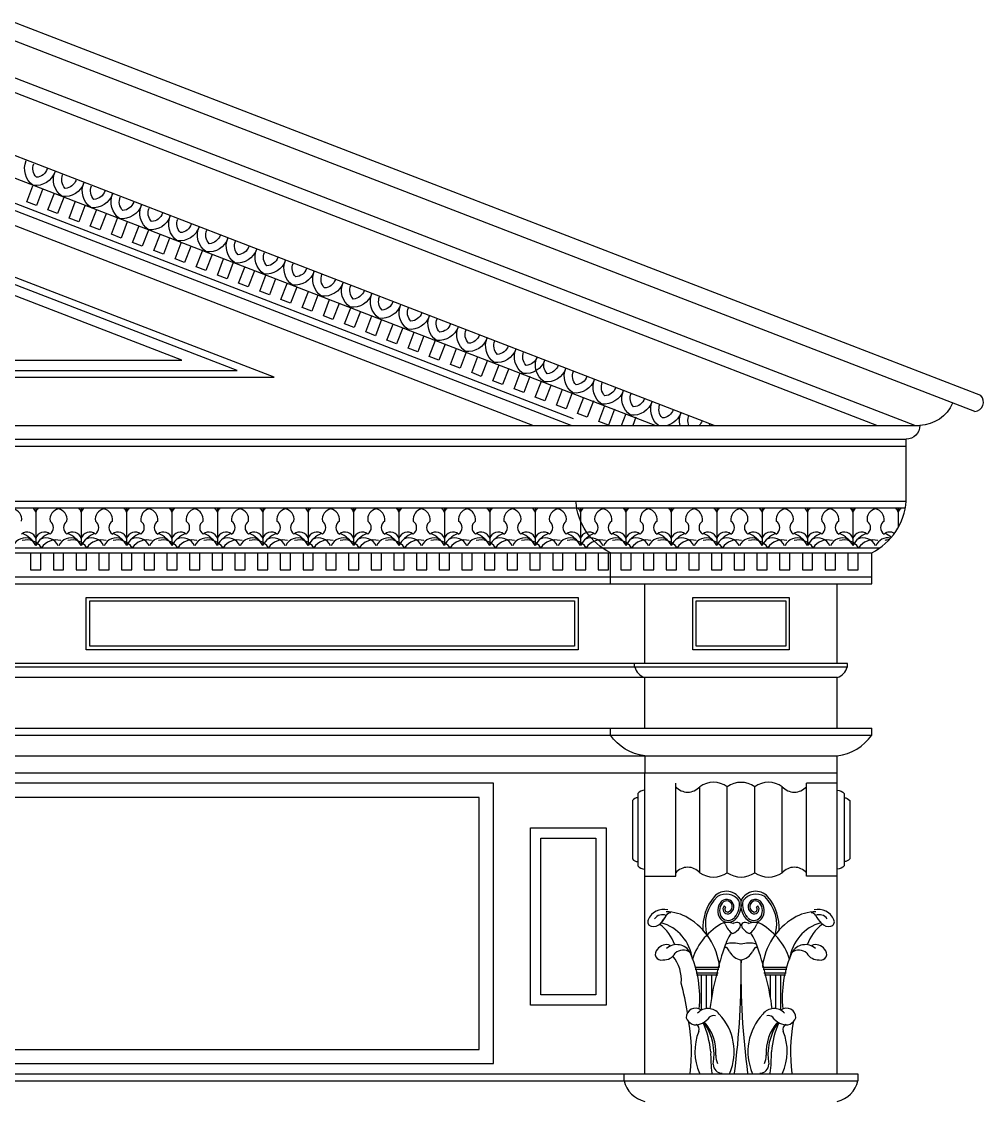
# Model space of a CAD drawing. Header units: metres. Extents: x 43070 to 45901, y 14841 to 19375.
# Drawn here: x 44500 to 45900, y 17803 to 19375 of the extents above; entities that cross this region are included whole.
import ezdxf

# ---------------------------------------------------------------- set-up
doc = ezdxf.new("R2010")
doc.units = ezdxf.units.M
for name, color, linetype in [('1', 3, 'Continuous'), ('3', 3, 'Continuous'), ('7', 7, 'Continuous')]:
    doc.layers.add(name, color=color, linetype=linetype)

# ---------------------------------------------------------------- blocks, each defined once
blk = doc.blocks.new('FH01F008')
at = {"layer": '1'}
for p, q in [((-47.25, 3704.4), (2409.75, 3704.4)), ((-46.07, 3609.96), (2408.64, 3609.96)), ((-11.07, 3555), (2373.57, 3555)), ((0, 3548.47), (2362.5, 3548.47)), ((0, 3515.4), (2362.5, 3515.4)), ((2329.43, 3391.52), (33.08, 3391.52)), ((0, 3298.05), (2362.5, 3298.05)), ((47.25, 3269.7), (2315.25, 3269.7)), ((2093.17, 3104.33), (2093.17, 3231.9)), ((2126.25, 3109.05), (2126.25, 3227.18)), ((2164.05, 3109.05), (2164.05, 3227.18)), ((2201.85, 3109.05), (2201.85, 3227.18)), ((2239.65, 3109.05), (2239.65, 3227.18)), ((2272.72, 3104.33), (2272.72, 3231.9)), ((2315.25, 3231.9), (2272.72, 3231.9)), ((2050.65, 3104.33), (2093.17, 3104.33)), ((2315.25, 3104.33), (2272.72, 3104.33)), ((340.2, 2823.33), (2022.3, 2823.33)), ((2022.3, 2823.33), (2343.6, 2823.33))]:
    blk.add_line(p, q, dxfattribs=at)
for points in [[(2512.62, 3764.29), (1181.25, 4277.84), (-150.12, 3764.29)], [(2504.25, 3742.2), (1181.25, 4252.58), (-141.75, 3742.2)], [(2064.77, 3723.3), (1180.35, 4064.49), (295.92, 3723.3)], [(1223.21, 4047.4), (1214.75, 4025.34), (1201.51, 4030.42), (1209.98, 4052.48)], [(1252.33, 4036.22), (1243.86, 4014.16), (1230.63, 4019.24), (1239.09, 4041.3)], [(1952.76, 3732.12), (1181.25, 4029.74), (386.89, 3723.3)], [(1949.36, 3723.3), (1181.25, 4019.62), (413.14, 3723.3)], [(1281.44, 4025.04), (1272.97, 4002.99), (1259.74, 4008.07), (1268.21, 4030.12)], [(1310.55, 4013.87), (1302.09, 3991.81), (1288.85, 3996.89), (1297.32, 4018.95)], [(1339.67, 4002.69), (1331.2, 3980.64), (1317.97, 3985.72), (1326.43, 4007.77)], [(1368.78, 3991.52), (1360.31, 3969.46), (1347.08, 3974.54), (1355.55, 3996.6)], [(1397.89, 3980.34), (1389.43, 3958.29), (1376.19, 3963.37), (1384.66, 3985.42)], [(1427.01, 3969.17), (1418.54, 3947.11), (1405.31, 3952.19), (1413.77, 3974.25)], [(1456.12, 3957.99), (1447.66, 3935.93), (1434.42, 3941.01), (1442.89, 3963.07)], [(1485.24, 3946.81), (1476.77, 3924.76), (1463.54, 3929.84), (1472, 3951.89)], [(1514.35, 3935.64), (1505.88, 3913.58), (1492.65, 3918.66), (1501.12, 3940.72)], [(1543.46, 3924.46), (1535, 3902.41), (1521.76, 3907.49), (1530.23, 3929.54)], [(1572.58, 3913.29), (1564.11, 3891.23), (1550.88, 3896.31), (1559.34, 3918.37)], [(1601.69, 3902.11), (1593.22, 3880.06), (1579.99, 3885.14), (1588.46, 3907.19)], [(1630.8, 3890.94), (1622.34, 3868.88), (1609.1, 3873.96), (1617.57, 3896.02)], [(1659.92, 3879.76), (1651.45, 3857.7), (1638.22, 3862.78), (1646.68, 3884.84)], [(1689.03, 3868.58), (1680.56, 3846.53), (1667.33, 3851.61), (1675.8, 3873.66)], [(1718.14, 3857.41), (1709.68, 3835.35), (1696.44, 3840.43), (1704.91, 3862.49)], [(1747.26, 3846.23), (1738.79, 3824.18), (1725.56, 3829.26), (1734.03, 3851.31)], [(1776.37, 3835.06), (1767.91, 3813), (1754.67, 3818.08), (1763.14, 3840.14)], [(1805.49, 3823.88), (1797.02, 3801.83), (1783.79, 3806.91), (1792.25, 3828.96)], [(1834.6, 3812.71), (1826.13, 3790.65), (1812.9, 3795.73), (1821.37, 3817.79)], [(1863.71, 3801.53), (1855.25, 3779.47), (1842.01, 3784.55), (1850.48, 3806.61)], [(1892.83, 3790.35), (1884.36, 3768.3), (1871.13, 3773.38), (1879.59, 3795.43)], [(1921.94, 3779.18), (1913.47, 3757.12), (1900.24, 3762.2), (1908.71, 3784.26)], [(1951.05, 3768), (1942.59, 3745.95), (1929.35, 3751.03), (1937.82, 3773.08)], [(1980.17, 3756.83), (1971.7, 3734.77), (1958.47, 3739.85), (1966.93, 3761.91)], [(2009.28, 3745.65), (2000.82, 3723.6), (1987.58, 3728.68), (1996.05, 3750.73)], [(2018.92, 3723.3), (2025.16, 3739.56)], [(2038.4, 3734.48), (2034.11, 3723.3)], [(1206.92, 3548.47), (1206.92, 3524.85), (1221.09, 3524.85), (1221.09, 3548.47)], [(1238.1, 3548.47), (1238.1, 3524.85), (1252.28, 3524.85), (1252.28, 3548.47)], [(1269.29, 3548.47), (1269.29, 3524.85), (1283.46, 3524.85), (1283.46, 3548.47)], [(1300.47, 3548.47), (1300.47, 3524.85), (1314.65, 3524.85), (1314.65, 3548.47)], [(1331.66, 3548.47), (1331.66, 3524.85), (1345.83, 3524.85), (1345.83, 3548.47)], [(1362.84, 3548.47), (1362.84, 3524.85), (1377.02, 3524.85), (1377.02, 3548.47)], [(1394.03, 3548.47), (1394.03, 3524.85), (1408.2, 3524.85), (1408.2, 3548.47)], [(1425.21, 3548.47), (1425.21, 3524.85), (1439.39, 3524.85), (1439.39, 3548.47)], [(1456.4, 3548.47), (1456.4, 3524.85), (1470.57, 3524.85), (1470.57, 3548.47)], [(1487.58, 3548.47), (1487.58, 3524.85), (1501.76, 3524.85), (1501.76, 3548.47)], [(1518.77, 3548.47), (1518.77, 3524.85), (1532.94, 3524.85), (1532.94, 3548.47)], [(1549.95, 3548.47), (1549.95, 3524.85), (1564.13, 3524.85), (1564.13, 3548.47)], [(1581.14, 3548.47), (1581.14, 3524.85), (1595.31, 3524.85), (1595.31, 3548.47)], [(1612.32, 3548.47), (1612.32, 3524.85), (1626.5, 3524.85), (1626.5, 3548.47)], [(1643.51, 3548.47), (1643.51, 3524.85), (1657.68, 3524.85), (1657.68, 3548.47)], [(1674.69, 3548.47), (1674.69, 3524.85), (1688.87, 3524.85), (1688.87, 3548.47)], [(1705.88, 3548.47), (1705.88, 3524.85), (1720.05, 3524.85), (1720.05, 3548.47)], [(1737.06, 3548.47), (1737.06, 3524.85), (1751.24, 3524.85), (1751.24, 3548.47)], [(1768.25, 3548.47), (1768.25, 3524.85), (1782.42, 3524.85), (1782.42, 3548.47)], [(1799.43, 3548.47), (1799.43, 3524.85), (1813.61, 3524.85), (1813.61, 3548.47)], [(1830.62, 3548.47), (1830.62, 3524.85), (1844.79, 3524.85), (1844.79, 3548.47)], [(1861.8, 3548.47), (1861.8, 3524.85), (1875.98, 3524.85), (1875.98, 3548.47)], [(1892.99, 3548.47), (1892.99, 3524.85), (1907.16, 3524.85), (1907.16, 3548.47)], [(1924.17, 3548.47), (1924.17, 3524.85), (1938.35, 3524.85), (1938.35, 3548.47)], [(1955.36, 3548.47), (1955.36, 3524.85), (1969.53, 3524.85), (1969.53, 3548.47)], [(1986.54, 3548.47), (1986.54, 3524.85), (2000.72, 3524.85), (2000.72, 3548.47)], [(2017.73, 3548.47), (2017.73, 3524.85), (2031.9, 3524.85), (2031.9, 3548.47)], [(2048.91, 3548.47), (2048.91, 3524.85), (2063.09, 3524.85), (2063.09, 3548.47)], [(2080.1, 3548.47), (2080.1, 3524.85), (2094.27, 3524.85), (2094.27, 3548.47)], [(2111.28, 3548.47), (2111.28, 3524.85), (2125.46, 3524.85), (2125.46, 3548.47)], [(2142.47, 3548.47), (2142.47, 3524.85), (2156.64, 3524.85), (2156.64, 3548.47)], [(2173.65, 3548.47), (2173.65, 3524.85), (2187.83, 3524.85), (2187.83, 3548.47)], [(2204.84, 3548.47), (2204.84, 3524.85), (2219.01, 3524.85), (2219.01, 3548.47)], [(2236.02, 3548.47), (2236.02, 3524.85), (2250.2, 3524.85), (2250.2, 3548.47)], [(2267.21, 3548.47), (2267.21, 3524.85), (2281.38, 3524.85), (2281.38, 3548.47)], [(2298.39, 3548.47), (2298.39, 3524.85), (2312.57, 3524.85), (2312.57, 3548.47)], [(2329.58, 3548.47), (2329.58, 3524.85), (2343.75, 3524.85), (2343.75, 3548.47)]]:
    blk.add_lwpolyline(points, dxfattribs=at)
for points in [[(1240.43, 4071.67, -0.35), (1210.47, 4052.8, -0.35), (1200.84, 4086.87, -0.35)], [(1229.74, 4075.46, -0.3), (1214.78, 4064.03, -0.3), (1211.32, 4082.53, -0.3)], [(1280.01, 4056.48, -0.35), (1250.06, 4037.61, -0.35), (1240.43, 4071.67, -0.35)], [(1269.32, 4060.26, -0.3), (1254.37, 4048.84, -0.3), (1250.9, 4067.33, -0.3)], [(1319.6, 4041.28, -0.35), (1289.65, 4022.41, -0.35), (1280.01, 4056.48, -0.35)], [(1308.91, 4045.07, -0.3), (1293.96, 4033.64, -0.3), (1290.49, 4052.14, -0.3)], [(1359.18, 4026.09, -0.35), (1329.23, 4007.22, -0.35), (1319.6, 4041.28, -0.35)], [(1348.49, 4029.87, -0.3), (1333.54, 4018.44, -0.3), (1330.07, 4036.94, -0.3)], [(1398.77, 4010.89, -0.35), (1368.82, 3992.02, -0.35), (1359.18, 4026.09, -0.35)], [(1388.08, 4014.67, -0.3), (1373.13, 4003.25, -0.3), (1369.66, 4021.75, -0.3)], [(1438.36, 3995.69, -0.35), (1408.4, 3976.83, -0.35), (1398.77, 4010.89, -0.35)], [(1427.67, 3999.48, -0.3), (1412.71, 3988.05, -0.3), (1409.25, 4006.55, -0.3)], [(1477.94, 3980.5, -0.35), (1447.99, 3961.63, -0.35), (1438.36, 3995.69, -0.35)], [(1467.25, 3984.28, -0.3), (1452.3, 3972.86, -0.3), (1448.83, 3991.35, -0.3)], [(1517.53, 3965.3, -0.35), (1487.58, 3946.43, -0.35), (1477.94, 3980.5, -0.35)], [(1506.84, 3969.09, -0.3), (1491.89, 3957.66, -0.3), (1488.42, 3976.16, -0.3)], [(1557.12, 3950.11, -0.35), (1527.16, 3931.24, -0.35), (1517.53, 3965.3, -0.35)], [(1546.43, 3953.89, -0.3), (1531.47, 3942.46, -0.3), (1528.01, 3960.96, -0.3)], [(1596.7, 3934.91, -0.35), (1566.75, 3916.04, -0.35), (1557.12, 3950.11, -0.35)], [(1586.01, 3938.7, -0.3), (1571.06, 3927.27, -0.3), (1567.59, 3945.77, -0.3)], [(1636.29, 3919.72, -0.35), (1606.34, 3900.85, -0.35), (1596.7, 3934.91, -0.35)], [(1625.6, 3923.5, -0.3), (1610.65, 3912.07, -0.3), (1607.18, 3930.57, -0.3)], [(1675.87, 3904.52, -0.35), (1645.92, 3885.65, -0.35), (1636.29, 3919.72, -0.35)], [(1665.18, 3908.3, -0.3), (1650.23, 3896.88, -0.3), (1646.76, 3915.38, -0.3)], [(1715.46, 3889.32, -0.35), (1685.51, 3870.46, -0.35), (1675.87, 3904.52, -0.35)], [(1704.77, 3893.11, -0.3), (1689.82, 3881.68, -0.3), (1686.35, 3900.18, -0.3)], [(1755.05, 3874.13, -0.35), (1725.09, 3855.26, -0.35), (1715.46, 3889.32, -0.35)], [(1744.36, 3877.91, -0.3), (1729.4, 3866.49, -0.3), (1725.94, 3884.98, -0.3)], [(1794.63, 3858.93, -0.35), (1764.68, 3840.06, -0.35), (1755.05, 3874.13, -0.35)], [(1783.94, 3862.72, -0.3), (1768.99, 3851.29, -0.3), (1765.52, 3869.79, -0.3)], [(1834.22, 3843.74, -0.35), (1804.27, 3824.87, -0.35), (1794.63, 3858.93, -0.35)], [(1823.53, 3847.52, -0.3), (1808.58, 3836.09, -0.3), (1805.11, 3854.59, -0.3)], [(1873.81, 3828.54, -0.35), (1843.85, 3809.67, -0.35), (1834.22, 3843.74, -0.35)], [(1863.12, 3832.33, -0.3), (1848.16, 3820.9, -0.3), (1844.7, 3839.4, -0.3)], [(1913.39, 3813.35, -0.35), (1883.44, 3794.48, -0.35), (1873.81, 3828.54, -0.35)], [(1902.7, 3817.13, -0.3), (1887.75, 3805.7, -0.3), (1884.28, 3824.2, -0.3)], [(1942.29, 3801.93, -0.35), (1912.34, 3783.07, -0.35), (1902.7, 3817.13, -0.35)], [(1931.6, 3805.72, -0.3), (1916.65, 3794.29, -0.3), (1913.18, 3812.79, -0.3)], [(1981.87, 3786.74, -0.35), (1951.92, 3767.87, -0.35), (1942.29, 3801.93, -0.35)], [(1971.18, 3790.52, -0.3), (1956.23, 3779.1, -0.3), (1952.76, 3797.59, -0.3)], [(2021.46, 3771.54, -0.35), (1991.51, 3752.67, -0.35), (1981.87, 3786.74, -0.35)], [(2010.77, 3775.33, -0.3), (1995.82, 3763.9, -0.3), (1992.35, 3782.4, -0.3)], [(2061.05, 3756.35, -0.35), (2031.09, 3737.48, -0.35), (2021.46, 3771.54, -0.35)], [(2050.36, 3760.13, -0.3), (2035.4, 3748.7, -0.3), (2031.94, 3767.2, -0.3)], [(2069.36, 3723.3, -0.33), (2061.05, 3756.35)], [(2089.94, 3744.94, -0.3), (2074.99, 3733.51, -0.3), (2071.52, 3752.01, -0.3)], [(2100.63, 3741.15, -0.24), (2081.83, 3723.3, -0.24)], [(2099.31, 3723.3, -0.16), (2100.63, 3741.15)], [(2111.25, 3723.3, -0.2), (2111.11, 3736.81)], [(2129.53, 3729.74, -0.11), (2125.46, 3723.3, -0.11)], [(2140.22, 3725.96, -0.03), (2139.13, 3723.3, -0.03)]]:
    blk.add_lwpolyline(points, format="xyb", dxfattribs=at)
for points in [[(1541.58, 3789.45), (1181.25, 3928.46), (820.92, 3789.45)], [(1414.7, 3813.07), (1181.25, 3903.13), (947.8, 3813.07)], [(1954.33, 3419.95), (1288.1, 3419.95), (1288.1, 3482.33), (1954.33, 3482.33)], [(2244.37, 3419.95), (2121.53, 3419.95), (2121.53, 3482.33), (2244.37, 3482.33)], [(539.2, 2866.41), (1823.3, 2866.41), (1823.3, 3212.45), (539.2, 3212.45)], [(1983.56, 2941.46), (1908.02, 2941.46), (1908.02, 3156.27), (1983.56, 3156.27)]]:
    blk.add_lwpolyline(points, close=True, dxfattribs=at)
for centre, radius, start, end in [((2502.68, 3755.42), 13.32, 276.76, 41.76), ((2502.68, 3755.42), 13.32, 276.76, 41.76), ((2145.15, 3200.48), 32.7, 54.7, 125.3), ((2182.95, 3199.95), 33.14, 55.23, 124.77), ((2220.75, 3200.48), 32.7, 54.7, 125.3), ((2109.71, 3241.73), 22.03, 221.36, 318.64), ((2256.19, 3241.73), 22.03, 221.36, 318.64), ((2109.71, 3094.49), 22.03, 41.36, 138.64), ((2256.19, 3094.49), 22.03, 41.36, 138.64), ((2145.15, 3135.74), 32.7, 234.7, 305.3), ((2182.95, 3136.27), 33.14, 235.23, 304.77), ((2220.75, 3135.74), 32.7, 234.7, 305.3)]:
    blk.add_arc(centre, radius, start, end, dxfattribs=at)
at = {"layer": '3'}
for p, q in [((1214, 3608.87), (1214, 3558.5)), ((1276.37, 3608.87), (1276.37, 3558.5)), ((1338.74, 3608.87), (1338.74, 3558.5)), ((1338.74, 3608.87), (1338.74, 3558.5)), ((1401.11, 3608.87), (1401.11, 3558.5)), ((1463.48, 3608.87), (1463.48, 3558.5)), ((1525.85, 3608.87), (1525.85, 3558.5)), ((1588.22, 3608.87), (1588.22, 3558.5)), ((1588.22, 3608.87), (1588.22, 3558.5)), ((1650.59, 3608.87), (1650.59, 3558.5)), ((1712.96, 3608.87), (1712.96, 3558.5)), ((1775.33, 3608.87), (1775.33, 3558.5)), ((1837.7, 3608.87), (1837.7, 3558.5)), ((1837.7, 3608.87), (1837.7, 3558.5)), ((1900.07, 3608.87), (1900.07, 3558.5)), ((1962.44, 3608.87), (1962.44, 3558.5)), ((2024.81, 3608.87), (2024.81, 3558.5)), ((2087.18, 3608.87), (2087.18, 3558.5)), ((2087.18, 3608.87), (2087.18, 3558.5)), ((2149.55, 3608.87), (2149.55, 3558.5)), ((2211.92, 3608.87), (2211.92, 3558.5)), ((2274.29, 3608.87), (2274.29, 3558.5)), ((2274.29, 3608.87), (2274.29, 3558.5)), ((2336.66, 3608.87), (2336.66, 3558.5)), ((2399.03, 3608.87), (2399.03, 3583.05)), ((2159.88, 3063.54), (2161.67, 3061.65)), ((2206.02, 3063.54), (2204.23, 3061.65)), ((2153.28, 2978.75), (2119.34, 2978.75)), ((2152.67, 2976.15), (2119.98, 2976.15)), ((2151.48, 2970.95), (2121.15, 2970.95)), ((2150.9, 2968.35), (2121.69, 2968.35)), ((2128.73, 2920.15), (2128.73, 2968.35)), ((2135.38, 2922.25), (2135.38, 2968.35)), ((2142.7, 2936.62), (2142.7, 2968.35)), ((2246.58, 2978.75), (2212.64, 2978.75)), ((2245.94, 2976.15), (2213.25, 2976.15)), ((2244.77, 2970.95), (2214.44, 2970.95)), ((2244.23, 2968.35), (2215.02, 2968.35)), ((2223.57, 2936.62), (2223.57, 2968.35)), ((2230.9, 2922.25), (2230.9, 2968.35)), ((2237.54, 2920.15), (2237.54, 2968.35))]:
    blk.add_line(p, q, dxfattribs=at)
for centre, radius, start, end in [((1179.31, 3593.97), 15.31, 352.37, 76.73), ((1207.78, 3603.29), 6.28, 9.44, 62.78), ((1220.22, 3603.29), 6.28, 117.22, 170.56), ((1248.7, 3593.97), 15.31, 103.27, 187.63), ((1241.68, 3593.97), 15.31, 352.37, 76.73), ((1270.15, 3603.29), 6.28, 9.44, 62.78), ((1282.59, 3603.29), 6.28, 117.22, 170.56), ((1311.07, 3593.97), 15.31, 103.27, 187.63), ((1304.05, 3593.97), 15.31, 352.37, 76.73), ((1332.52, 3603.29), 6.28, 9.44, 62.78), ((1332.52, 3603.29), 6.28, 9.44, 62.78), ((1344.96, 3603.29), 6.28, 117.22, 170.56), ((1344.96, 3603.29), 6.28, 117.22, 170.56), ((1373.44, 3593.97), 15.31, 103.27, 187.63), ((1366.42, 3593.97), 15.31, 352.37, 76.73), ((1394.89, 3603.29), 6.28, 9.44, 62.78), ((1407.33, 3603.29), 6.28, 117.22, 170.56), ((1435.81, 3593.97), 15.31, 103.27, 187.63), ((1428.79, 3593.97), 15.31, 352.37, 76.73), ((1457.26, 3603.29), 6.28, 9.44, 62.78), ((1469.7, 3603.29), 6.28, 117.22, 170.56), ((1498.18, 3593.97), 15.31, 103.27, 187.63), ((1491.16, 3593.97), 15.31, 352.37, 76.73), ((1519.63, 3603.29), 6.28, 9.44, 62.78), ((1532.07, 3603.29), 6.28, 117.22, 170.56), ((1560.55, 3593.97), 15.31, 103.27, 187.63), ((1553.53, 3593.97), 15.31, 352.37, 76.73), ((1582, 3603.29), 6.28, 9.44, 62.78), ((1582, 3603.29), 6.28, 9.44, 62.78), ((1594.44, 3603.29), 6.28, 117.22, 170.56), ((1594.44, 3603.29), 6.28, 117.22, 170.56), ((1622.92, 3593.97), 15.31, 103.27, 187.63), ((1615.9, 3593.97), 15.31, 352.37, 76.73), ((1644.37, 3603.29), 6.28, 9.44, 62.78), ((1656.81, 3603.29), 6.28, 117.22, 170.56), ((1685.29, 3593.97), 15.31, 103.27, 187.63), ((1678.27, 3593.97), 15.31, 352.37, 76.73), ((1706.74, 3603.29), 6.28, 9.44, 62.78), ((1719.18, 3603.29), 6.28, 117.22, 170.56), ((1747.66, 3593.97), 15.31, 103.27, 187.63), ((1740.64, 3593.97), 15.31, 352.37, 76.73), ((1769.11, 3603.29), 6.28, 9.44, 62.78), ((1781.55, 3603.29), 6.28, 117.22, 170.56), ((1810.03, 3593.97), 15.31, 103.27, 187.63), ((1803.01, 3593.97), 15.31, 352.37, 76.73), ((1831.48, 3603.29), 6.28, 9.44, 62.78), ((1831.48, 3603.29), 6.28, 9.44, 62.78), ((1843.92, 3603.29), 6.28, 117.22, 170.56), ((1843.92, 3603.29), 6.28, 117.22, 170.56), ((1872.4, 3593.97), 15.31, 103.27, 187.63), ((1865.38, 3593.97), 15.31, 352.37, 76.73), ((1893.85, 3603.29), 6.28, 9.44, 62.78), ((1906.29, 3603.29), 6.28, 117.22, 170.56), ((1934.77, 3593.97), 15.31, 103.27, 187.63), ((1927.75, 3593.97), 15.31, 352.37, 76.73), ((1956.22, 3603.29), 6.28, 9.44, 62.78), ((1968.66, 3603.29), 6.28, 117.22, 170.56), ((1997.14, 3593.97), 15.31, 103.27, 187.63), ((1990.12, 3593.97), 15.31, 352.37, 76.73), ((2018.59, 3603.29), 6.28, 9.44, 62.78), ((2031.03, 3603.29), 6.28, 117.22, 170.56), ((2059.51, 3593.97), 15.31, 103.27, 187.63), ((2052.49, 3593.97), 15.31, 352.37, 76.73), ((2080.96, 3603.29), 6.28, 9.44, 62.78), ((2080.96, 3603.29), 6.28, 9.44, 62.78), ((2093.4, 3603.29), 6.28, 117.22, 170.56), ((2093.4, 3603.29), 6.28, 117.22, 170.56), ((2121.88, 3593.97), 15.31, 103.27, 187.63), ((2114.86, 3593.97), 15.31, 352.37, 76.73), ((2143.33, 3603.29), 6.28, 9.44, 62.78), ((2155.77, 3603.29), 6.28, 117.22, 170.56), ((2184.25, 3593.97), 15.31, 103.27, 187.63), ((2177.23, 3593.97), 15.31, 352.37, 76.73), ((2205.7, 3603.29), 6.28, 9.44, 62.78), ((2218.14, 3603.29), 6.28, 117.22, 170.56), ((2246.62, 3593.97), 15.31, 103.27, 187.63), ((2239.6, 3593.97), 15.31, 352.37, 76.73), ((2268.07, 3603.29), 6.28, 9.44, 62.78), ((2268.07, 3603.29), 6.28, 9.44, 62.78), ((2280.51, 3603.29), 6.28, 117.22, 170.56), ((2280.51, 3603.29), 6.28, 117.22, 170.56), ((2308.99, 3593.97), 15.31, 103.27, 187.63), ((2301.97, 3593.97), 15.31, 352.37, 76.73), ((2330.44, 3603.29), 6.28, 9.44, 62.78), ((2342.88, 3603.29), 6.28, 117.22, 170.56), ((2371.36, 3593.97), 15.31, 103.27, 187.63), ((2364.34, 3593.97), 15.31, 352.37, 76.73), ((2392.81, 3603.29), 6.28, 9.44, 62.78), ((2405.25, 3603.29), 6.28, 117.22, 170.56), ((1227.51, 3582.98), 10.79, 303.91, 56.09), ((1262.86, 3582.98), 10.79, 123.91, 236.09), ((1289.88, 3582.98), 10.79, 303.91, 56.09), ((1325.23, 3582.98), 10.79, 123.91, 236.09), ((1352.25, 3582.98), 10.79, 303.91, 56.09), ((1387.6, 3582.98), 10.79, 123.91, 236.09), ((1414.62, 3582.98), 10.79, 303.91, 56.09), ((1449.97, 3582.98), 10.79, 123.91, 236.09), ((1476.99, 3582.98), 10.79, 303.91, 56.09), ((1512.34, 3582.98), 10.79, 123.91, 236.09), ((1539.36, 3582.98), 10.79, 303.91, 56.09), ((1574.71, 3582.98), 10.79, 123.91, 236.09), ((1601.73, 3582.98), 10.79, 303.91, 56.09), ((1637.08, 3582.98), 10.79, 123.91, 236.09), ((1664.1, 3582.98), 10.79, 303.91, 56.09), ((1699.45, 3582.98), 10.79, 123.91, 236.09), ((1726.47, 3582.98), 10.79, 303.91, 56.09), ((1761.82, 3582.98), 10.79, 123.91, 236.09), ((1788.84, 3582.98), 10.79, 303.91, 56.09), ((1824.19, 3582.98), 10.79, 123.91, 236.09), ((1851.21, 3582.98), 10.79, 303.91, 56.09), ((1886.56, 3582.98), 10.79, 123.91, 236.09), ((1913.58, 3582.98), 10.79, 303.91, 56.09), ((1948.93, 3582.98), 10.79, 123.91, 236.09), ((1975.95, 3582.98), 10.79, 303.91, 56.09), ((2011.3, 3582.98), 10.79, 123.91, 236.09), ((2038.32, 3582.98), 10.79, 303.91, 56.09), ((2073.67, 3582.98), 10.79, 123.91, 236.09), ((2100.69, 3582.98), 10.79, 303.91, 56.09), ((2136.04, 3582.98), 10.79, 123.91, 236.09), ((2163.06, 3582.98), 10.79, 303.91, 56.09), ((2198.41, 3582.98), 10.79, 123.91, 236.09), ((2225.43, 3582.98), 10.79, 303.91, 56.09), ((2260.78, 3582.98), 10.79, 123.91, 236.09), ((2287.8, 3582.98), 10.79, 303.91, 56.09), ((2323.15, 3582.98), 10.79, 123.91, 236.09), ((2350.17, 3582.98), 10.79, 303.91, 56.09), ((2385.52, 3582.98), 10.79, 123.91, 236.09), ((1202.26, 3564.72), 12.14, 14.62, 129.87), ((1181.41, 3540.21), 37.38, 29.29, 67.8), ((1225.75, 3564.72), 12.14, 50.13, 165.38), ((1246.6, 3540.21), 37.38, 112.2, 150.71), ((1264.63, 3564.72), 12.14, 14.62, 129.87), ((1243.78, 3540.21), 37.38, 29.29, 67.8), ((1288.12, 3564.72), 12.14, 50.13, 165.38), ((1308.97, 3540.21), 37.38, 112.2, 150.71), ((1327, 3564.72), 12.14, 14.62, 129.87), ((1306.15, 3540.21), 37.38, 29.29, 67.8), ((1350.49, 3564.72), 12.14, 50.13, 165.38), ((1371.34, 3540.21), 37.38, 112.2, 150.71), ((1389.37, 3564.72), 12.14, 14.62, 129.87), ((1368.52, 3540.21), 37.38, 29.29, 67.8), ((1412.86, 3564.72), 12.14, 50.13, 165.38), ((1433.71, 3540.21), 37.38, 112.2, 150.71), ((1451.74, 3564.72), 12.14, 14.62, 129.87), ((1430.89, 3540.21), 37.38, 29.29, 67.8), ((1475.23, 3564.72), 12.14, 50.13, 165.38), ((1496.08, 3540.21), 37.38, 112.2, 150.71), ((1514.11, 3564.72), 12.14, 14.62, 129.87), ((1493.26, 3540.21), 37.38, 29.29, 67.8), ((1537.6, 3564.72), 12.14, 50.13, 165.38), ((1558.45, 3540.21), 37.38, 112.2, 150.71), ((1576.48, 3564.72), 12.14, 14.62, 129.87), ((1555.63, 3540.21), 37.38, 29.29, 67.8), ((1599.97, 3564.72), 12.14, 50.13, 165.38), ((1620.82, 3540.21), 37.38, 112.2, 150.71), ((1638.85, 3564.72), 12.14, 14.62, 129.87), ((1618, 3540.21), 37.38, 29.29, 67.8), ((1662.34, 3564.72), 12.14, 50.13, 165.38), ((1683.19, 3540.21), 37.38, 112.2, 150.71), ((1701.22, 3564.72), 12.14, 14.62, 129.87), ((1680.37, 3540.21), 37.38, 29.29, 67.8), ((1724.71, 3564.72), 12.14, 50.13, 165.38), ((1745.56, 3540.21), 37.38, 112.2, 150.71), ((1763.59, 3564.72), 12.14, 14.62, 129.87), ((1742.74, 3540.21), 37.38, 29.29, 67.8), ((1787.08, 3564.72), 12.14, 50.13, 165.38), ((1807.93, 3540.21), 37.38, 112.2, 150.71), ((1825.96, 3564.72), 12.14, 14.62, 129.87), ((1805.11, 3540.21), 37.38, 29.29, 67.8), ((1849.45, 3564.72), 12.14, 50.13, 165.38), ((1870.3, 3540.21), 37.38, 112.2, 150.71), ((1888.33, 3564.72), 12.14, 14.62, 129.87), ((1867.48, 3540.21), 37.38, 29.29, 67.8), ((1911.82, 3564.72), 12.14, 50.13, 165.38), ((1932.67, 3540.21), 37.38, 112.2, 150.71), ((1950.7, 3564.72), 12.14, 14.62, 129.87), ((1929.85, 3540.21), 37.38, 29.29, 67.8), ((1974.19, 3564.72), 12.14, 50.13, 165.38), ((1995.04, 3540.21), 37.38, 112.2, 150.71), ((2013.07, 3564.72), 12.14, 14.62, 129.87), ((1992.22, 3540.21), 37.38, 29.29, 67.8), ((2036.56, 3564.72), 12.14, 50.13, 165.38), ((2057.41, 3540.21), 37.38, 112.2, 150.71), ((2075.44, 3564.72), 12.14, 14.62, 129.87), ((2054.59, 3540.21), 37.38, 29.29, 67.8), ((2098.93, 3564.72), 12.14, 50.13, 165.38), ((2119.78, 3540.21), 37.38, 112.2, 150.71), ((2137.81, 3564.72), 12.14, 14.62, 129.87), ((2116.96, 3540.21), 37.38, 29.29, 67.8), ((2161.3, 3564.72), 12.14, 50.13, 165.38), ((2182.15, 3540.21), 37.38, 112.2, 150.71), ((2200.18, 3564.72), 12.14, 14.62, 129.87), ((2179.33, 3540.21), 37.38, 29.29, 67.8), ((2223.67, 3564.72), 12.14, 50.13, 165.38), ((2244.52, 3540.21), 37.38, 112.2, 150.71), ((2262.55, 3564.72), 12.14, 14.62, 129.87), ((2241.7, 3540.21), 37.38, 29.29, 67.8), ((2286.04, 3564.72), 12.14, 50.13, 165.38), ((2306.89, 3540.21), 37.38, 112.2, 150.71), ((2324.92, 3564.72), 12.14, 14.62, 129.87), ((2304.07, 3540.21), 37.38, 29.29, 67.8), ((2348.41, 3564.72), 12.14, 50.13, 165.38), ((2369.26, 3540.21), 37.38, 112.2, 150.71), ((2387.29, 3564.72), 12.14, 57.32, 129.87), ((2366.44, 3540.21), 37.38, 51.69, 67.8), ((1199.66, 3550.93), 17.95, 64.91, 156.73), ((1201.69, 3541.63), 24.39, 34.33, 104.8), ((1228.35, 3550.93), 17.95, 23.27, 115.09), ((1241.98, 3541.63), 24.39, 75.2, 145.67), ((1262.03, 3550.93), 17.95, 64.91, 156.73), ((1264.06, 3541.63), 24.39, 34.33, 104.8), ((1290.72, 3550.93), 17.95, 23.27, 115.09), ((1304.35, 3541.63), 24.39, 75.2, 145.67), ((1324.4, 3550.93), 17.95, 64.91, 156.73), ((1326.43, 3541.63), 24.39, 34.33, 104.8), ((1353.09, 3550.93), 17.95, 23.27, 115.09), ((1366.72, 3541.63), 24.39, 75.2, 145.67), ((1386.77, 3550.93), 17.95, 64.91, 156.73), ((1388.8, 3541.63), 24.39, 34.33, 104.8), ((1415.46, 3550.93), 17.95, 23.27, 115.09), ((1429.09, 3541.63), 24.39, 75.2, 145.67), ((1449.14, 3550.93), 17.95, 64.91, 156.73), ((1451.17, 3541.63), 24.39, 34.33, 104.8), ((1477.83, 3550.93), 17.95, 23.27, 115.09), ((1491.46, 3541.63), 24.39, 75.2, 145.67), ((1511.51, 3550.93), 17.95, 64.91, 156.73), ((1513.54, 3541.63), 24.39, 34.33, 104.8), ((1540.2, 3550.93), 17.95, 23.27, 115.09), ((1553.83, 3541.63), 24.39, 75.2, 145.67), ((1573.88, 3550.93), 17.95, 64.91, 156.73), ((1575.91, 3541.63), 24.39, 34.33, 104.8), ((1602.57, 3550.93), 17.95, 23.27, 115.09), ((1616.2, 3541.63), 24.39, 75.2, 145.67), ((1636.25, 3550.93), 17.95, 64.91, 156.73), ((1638.28, 3541.63), 24.39, 34.33, 104.8), ((1664.94, 3550.93), 17.95, 23.27, 115.09), ((1678.57, 3541.63), 24.39, 75.2, 145.67), ((1698.62, 3550.93), 17.95, 64.91, 156.73), ((1700.65, 3541.63), 24.39, 34.33, 104.8), ((1727.31, 3550.93), 17.95, 23.27, 115.09), ((1740.94, 3541.63), 24.39, 75.2, 145.67), ((1760.99, 3550.93), 17.95, 64.91, 156.73), ((1763.02, 3541.63), 24.39, 34.33, 104.8), ((1789.68, 3550.93), 17.95, 23.27, 115.09), ((1803.31, 3541.63), 24.39, 75.2, 145.67), ((1823.36, 3550.93), 17.95, 64.91, 156.73), ((1825.39, 3541.63), 24.39, 34.33, 104.8), ((1852.05, 3550.93), 17.95, 23.27, 115.09), ((1865.68, 3541.63), 24.39, 75.2, 145.67), ((1885.73, 3550.93), 17.95, 64.91, 156.73), ((1887.76, 3541.63), 24.39, 34.33, 104.8), ((1914.42, 3550.93), 17.95, 23.27, 115.09), ((1928.05, 3541.63), 24.39, 75.2, 145.67), ((1948.1, 3550.93), 17.95, 64.91, 156.73), ((1950.13, 3541.63), 24.39, 34.33, 104.8), ((1976.79, 3550.93), 17.95, 23.27, 115.09), ((1990.42, 3541.63), 24.39, 75.2, 145.67), ((2010.47, 3550.93), 17.95, 64.91, 156.73), ((2012.5, 3541.63), 24.39, 34.33, 104.8), ((2039.16, 3550.93), 17.95, 23.27, 115.09), ((2052.79, 3541.63), 24.39, 75.2, 145.67), ((2072.84, 3550.93), 17.95, 64.91, 156.73), ((2074.87, 3541.63), 24.39, 34.33, 104.8), ((2101.53, 3550.93), 17.95, 23.27, 115.09), ((2115.16, 3541.63), 24.39, 75.2, 145.67), ((2135.21, 3550.93), 17.95, 64.91, 156.73), ((2137.24, 3541.63), 24.39, 34.33, 104.8), ((2163.9, 3550.93), 17.95, 23.27, 115.09), ((2177.53, 3541.63), 24.39, 75.2, 145.67), ((2197.58, 3550.93), 17.95, 64.91, 156.73), ((2199.61, 3541.63), 24.39, 34.33, 104.8), ((2226.27, 3550.93), 17.95, 23.27, 115.09), ((2239.9, 3541.63), 24.39, 75.2, 145.67), ((2259.95, 3550.93), 17.95, 64.91, 156.73), ((2261.98, 3541.63), 24.39, 34.33, 104.8), ((2288.64, 3550.93), 17.95, 23.27, 115.09), ((2302.27, 3541.63), 24.39, 75.2, 145.67), ((2322.32, 3550.93), 17.95, 64.91, 156.73), ((2324.35, 3541.63), 24.39, 34.33, 104.8), ((2351.01, 3550.93), 17.95, 23.27, 115.09), ((2364.64, 3541.63), 24.39, 75.2, 145.67), ((2384.69, 3550.93), 17.95, 77.25, 156.73), ((2386.72, 3541.63), 24.39, 90.71, 104.8), ((2197.47, 3033.12), 67.03, 140.11, 183.27), ((2186.1, 3038.11), 52.14, 133.16, 196.74), ((2162.66, 3061.07), 22.42, 25.07, 137.87), ((2162.31, 3056.75), 22.74, 37.41, 121.48), ((2169.46, 3056.84), 18.48, 135.47, 217.77), ((2163.13, 3062.41), 10.07, 287.06, 132.84), ((2163.17, 3062.6), 7.71, 282.67, 142.26), ((2154, 3065.35), 26.84, 319.65, 10.22), ((2154, 3065.35), 29.44, 319.65, 10.22), ((2211.9, 3065.35), 29.44, 169.78, 220.35), ((2203.24, 3061.07), 22.42, 42.13, 154.93), ((2211.9, 3065.35), 26.84, 169.78, 220.35), ((2203.59, 3056.75), 22.74, 58.52, 142.59), ((2202.77, 3062.41), 10.07, 47.16, 252.94), ((2202.73, 3062.6), 7.71, 37.74, 257.33), ((2196.44, 3056.84), 18.48, 322.23, 44.53), ((2179.43, 3037.89), 52.55, 343.87, 46.71), ((2168.43, 3033.12), 67.03, 356.71, 39.89), ((2076.7, 3035.62), 23.1, 75.45, 157.72), ((2080.48, 2997.69), 57.52, 58.57, 90.47), ((2170.06, 3057.11), 16.52, 141.83, 217.23), ((2164.65, 3059.13), 6.5, 137.22, 282.77), ((2164.86, 3059.14), 4.06, 141.87, 270), ((2201.25, 3059.13), 6.5, 257.23, 42.78), ((2201.04, 3059.14), 4.06, 270, 38.13), ((2195.84, 3057.11), 16.52, 322.77, 38.17), ((2285.42, 2997.69), 57.52, 89.53, 121.43), ((2289.21, 3035.62), 23.1, 22.28, 104.55), ((2061.03, 3041.69), 6.3, 154.78, 255.79), ((2074.87, 3038.57), 12.86, 66.24, 145.45), ((2035.98, 3074), 50.02, 316.49, 332.2), ((2036.33, 3074), 50.02, 316.49, 332.2), ((2036.33, 3074), 50.02, 316.49, 332.2), ((2057.2, 2983.19), 59.36, 6.94, 74.25), ((2086.35, 3047.04), 7.12, 89.82, 149.27), ((2086.71, 3047.04), 7.12, 89.82, 149.27), ((2086.71, 3047.04), 7.12, 89.82, 149.27), ((2063.52, 2969.08), 90.78, 7.06, 58.86), ((2198.56, 2963.05), 86.85, 117.33, 161.67), ((2165.31, 3055.45), 14.41, 223.52, 320.53), ((2165.32, 3055.44), 11.83, 224.68, 318.94), ((2159.26, 3038.26), 1.89, 3.27, 121.28), ((2164.66, 3021.55), 19.32, 66.57, 106.93), ((2177.84, 3030.16), 10.49, 86.15, 125.9), ((2178.51, 3036.68), 3.95, 40.98, 89.64), ((2187.4, 3036.68), 3.95, 90.36, 139.02), ((2188.08, 3030.16), 10.49, 54.1, 93.85), ((2200.59, 3055.45), 14.41, 219.47, 316.48), ((2200.58, 3055.44), 11.83, 221.06, 315.32), ((2201.26, 3021.55), 19.32, 73.07, 113.43), ((2206.66, 3038.26), 1.89, 58.72, 176.73), ((2167.35, 2963.05), 86.85, 18.33, 62.67), ((2302.38, 2969.08), 90.78, 121.14, 172.94), ((2308.72, 2983.19), 59.36, 105.75, 173.06), ((2279.21, 3047.04), 7.12, 30.73, 90.18), ((2329.58, 3074), 50.02, 207.8, 223.51), ((2290.69, 3038.57), 12.86, 34.55, 113.76), ((2304.89, 3041.69), 6.3, 284.21, 25.22), ((2062.67, 3048.72), 13.51, 256.38, 317.37), ((2036.7, 2991.09), 58.36, 19, 53.82), ((2184.09, 3046.36), 24.3, 199.2, 239.01), ((2217.45, 2992.14), 58.77, 144.04, 160.94), ((2161.02, 3048.34), 25.14, 294.85, 323.83), ((2176.89, 3036.53), 5.36, 325.56, 30.71), ((2189.03, 3036.53), 5.36, 149.29, 214.44), ((2204.9, 3048.34), 25.14, 216.17, 245.15), ((2181.83, 3046.36), 24.3, 300.99, 340.8), ((2148.47, 2992.14), 58.77, 19.06, 35.96), ((2329.22, 2991.09), 58.36, 126.18, 161), ((2303.25, 3048.72), 13.51, 222.63, 283.62), ((2080.44, 2995.42), 14.87, 68.87, 145.48), ((2094.63, 2989.04), 21.22, 29.05, 131.12), ((2582.28, 2860.84), 446.47, 160.35, 172.1), ((2172.07, 2976.75), 35.75, 71.96, 106.15), ((2193.85, 2976.75), 35.75, 73.85, 108.04), ((1783.64, 2860.84), 446.47, 7.9, 19.65), ((2271.29, 2989.04), 21.22, 48.88, 150.95), ((2285.48, 2995.42), 14.87, 34.52, 111.13), ((2073.56, 2997.35), 8.44, 129.58, 284.91), ((2076.43, 3007.79), 18.61, 267.83, 329.72), ((2103.39, 2986.88), 15.85, 51.87, 133.35), ((1972.17, 2936.98), 154.19, 354.38, 23.86), ((2162.44, 3003.66), 2.7, 53.42, 154.62), ((2119.07, 2974.28), 54.93, 28.53, 35.05), ((2187.14, 3011.3), 22.54, 208.56, 259.32), ((2178.78, 3011.3), 22.54, 280.68, 331.44), ((2246.85, 2974.28), 54.93, 144.95, 151.47), ((2203.48, 3003.66), 2.7, 25.38, 126.58), ((2393.75, 2936.98), 154.19, 156.14, 185.62), ((2262.53, 2986.88), 15.85, 46.65, 128.13), ((2289.49, 3007.79), 18.61, 210.28, 272.17), ((2292.36, 2997.35), 8.44, 255.09, 50.42), ((2049.32, 2961.46), 51.79, 355.44, 39.44), ((1128.85, 2972.61), 1054.26, 352.43, 0.94), ((3237.07, 2972.61), 1054.26, 179.06, 187.57), ((1687.31, 2849.16), 427.55, 9.1, 14.66), ((2120.4, 2910.27), 12.73, 52.75, 183.03), ((2137.52, 2902.8), 19.6, 38.15, 136.65), ((2228.4, 2902.8), 19.6, 43.35, 141.85), ((2245.52, 2910.27), 12.73, 356.97, 127.25), ((2121.29, 2914.57), 14.49, 200.08, 293.86), ((2118.7, 2925.3), 25.43, 289.42, 317.21), ((2145.18, 2903.98), 8.8, 73.37, 152.63), ((2098.56, 2863.3), 74.97, 336.76, 43.51), ((2267.36, 2863.3), 74.97, 136.49, 203.24), ((2220.74, 2903.98), 8.8, 27.37, 106.63), ((2247.22, 2925.3), 25.43, 222.79, 250.58), ((2244.63, 2914.57), 14.49, 246.14, 339.92), ((1872, 2863.14), 242.87, 353.04, 9.68), ((2117.76, 2893.93), 7.63, 338.93, 64.02), ((2014.89, 2851.78), 126.9, 5.17, 23.99), ((2067.02, 2858.82), 78.92, 350.62, 34.03), ((2085.37, 2861.95), 63.24, 356.78, 41.91), ((2280.55, 2861.95), 63.24, 138.09, 183.22), ((2298.9, 2858.82), 78.92, 145.97, 189.38), ((2351.03, 2851.78), 126.9, 156.01, 174.83), ((2248.16, 2893.93), 7.63, 115.98, 201.07), ((2493.92, 2863.14), 242.87, 170.32, 186.96), ((2192.06, 2863.9), 72.52, 157.9, 204.59), ((2173.85, 2863.9), 72.52, 335.41, 22.1), ((2377.12, 2860.05), 235.87, 179.23, 186.41), ((1988.8, 2860.05), 235.87, 353.59, 0.77), ((2170.74, 2856.96), 22.27, 176.32, 206.55), ((2195.18, 2856.96), 22.27, 333.45, 3.68), ((2156.89, 2845.72), 12, 178.89, 271.16), ((2209.03, 2845.72), 12, 268.84, 1.11)]:
    blk.add_arc(centre, radius, start, end, dxfattribs=at)
at = {"layer": '7'}
for p, q in [((-66.15, 3723.3), (2428.65, 3723.3)), ((-47.25, 3694.95), (2409.75, 3694.95)), ((2409.75, 3619.35), (2409.75, 3704.4)), ((-47.25, 3619.35), (2409.75, 3619.35)), ((0, 3505.95), (2362.5, 3505.95)), ((2050.65, 3396.24), (2050.65, 3505.95)), ((2315.25, 3396.24), (2315.25, 3505.95)), ((2315.25, 3396.24), (2315.25, 3505.95)), ((2329.43, 3396.24), (33.08, 3396.24)), ((2036.48, 3391.52), (2036.48, 3396.24)), ((2329.43, 3391.52), (2329.43, 3396.24)), ((2315.25, 3377.34), (47.25, 3377.34)), ((2050.65, 3307.5), (2050.65, 3377.34)), ((2315.25, 3307.5), (2315.25, 3377.34)), ((0, 3307.5), (2362.5, 3307.5)), ((2050.65, 3269.7), (2050.65, 3246.08)), ((2315.25, 2832.78), (2315.25, 3269.7)), ((47.25, 3246.08), (2315.25, 3246.08)), ((2050.65, 2832.78), (2050.65, 3246.08)), ((340.2, 2832.78), (2022.3, 2832.78)), ((2022.3, 2832.78), (2343.6, 2832.78)), ((2022.3, 2823.33), (2022.3, 2832.78)), ((2343.6, 2832.78), (2343.6, 2823.33))]:
    blk.add_line(p, q, dxfattribs=at)
for points in [[(2421.96, 3723.3), (1181.25, 4201.93), (-59.46, 3723.3)], [(2369.45, 3723.3), (1181.25, 4181.68), (-6.95, 3723.3)], [(2146.17, 3723.3), (1180.35, 4095.89), (214.53, 3723.3)], [(1896.85, 3723.3), (1181.25, 3999.36), (465.65, 3723.3)], [(2315.25, 3307.5), (2315.25, 3377.34)]]:
    blk.add_lwpolyline(points, dxfattribs=at)
for points in [[(1490.83, 3798.9), (1181.25, 3918.33), (871.67, 3798.9), (1490.83, 3798.9)], [(1959.05, 3415.23), (1283.38, 3415.23), (1283.38, 3487.05), (1959.05, 3487.05)], [(2249.1, 3415.23), (2116.8, 3415.23), (2116.8, 3487.05), (2249.1, 3487.05)], [(519.75, 2846.96), (1842.75, 2846.96), (1842.75, 3231.9), (519.75, 3231.9)], [(1997.73, 2927.28), (1893.84, 2927.28), (1893.84, 3170.44), (1997.73, 3170.44)]]:
    blk.add_lwpolyline(points, close=True, dxfattribs=at)
for points in [[(2473.72, 3753.76, -0.29), (2428.65, 3723.3, -0.4), (2409.75, 3704.4)], [(2003.4, 3505.95), (2003.4, 3548.47, -0.27), (1956.15, 3619.35, -0.27)], [(2362.5, 3505.95), (2362.5, 3548.47, 0.27), (2409.75, 3619.35, 0.27)], [(2050.65, 3269.7, -0.22), (2003.4, 3298.05), (2003.4, 3307.5)], [(2315.25, 3269.7, 0.22), (2362.5, 3298.05), (2362.5, 3307.5)], [(2050.65, 3222.33, 0.24), (2041.2, 3217.72), (2041.2, 3118.5, 0.24), (2050.65, 3113.89)], [(2315.25, 3222.33, -0.24), (2324.7, 3217.72), (2324.7, 3118.5, -0.24), (2315.25, 3113.89)], [(2041.2, 3211.96, 0.21), (2033.64, 3208.28), (2033.64, 3127.95, 0.21), (2041.2, 3124.27)], [(2324.7, 3211.96, -0.21), (2332.26, 3208.28), (2332.26, 3127.95, -0.21), (2324.7, 3124.27)]]:
    blk.add_lwpolyline(points, format="xyb", dxfattribs=at)
for centre, radius, start, end in [((2056.22, 3396.21), 19.68, 193.81, 253.55), ((2309.68, 3396.21), 19.68, 286.45, 346.19), ((2059.43, 2832.11), 38.15, 193.3, 256.7), ((2306.47, 2832.11), 38.15, 283.3, 346.7)]:
    blk.add_arc(centre, radius, start, end, dxfattribs=at)

msp = doc.modelspace()

# ---------------------------------------------------------------- block references
at = {"layer": '7', "xscale": 1.06, "yscale": 1.06, "zscale": 1.06}
msp.add_blockref('FH01F008', (43233.49, 14840.68), dxfattribs=at)

doc.saveas('drawing.dxf')
